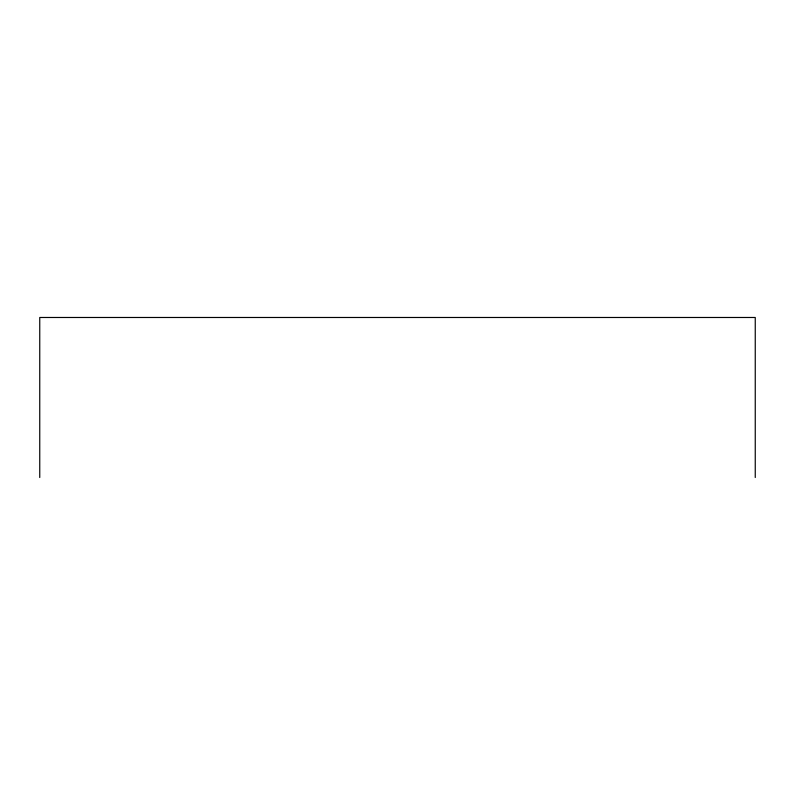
<?xml version="1.0" encoding="UTF-8"?>
<svg xmlns="http://www.w3.org/2000/svg" width="795" height="795" viewBox="0 0 795 795"><rect width="100%" height="100%" fill="white"/><g stroke="black" fill="none" stroke-linecap="round" stroke-linejoin="round"><path stroke-width="1.19" d="M755.25 477.517L755.25 317.483L39.75 317.483L39.75 477.517"/></g></svg>
